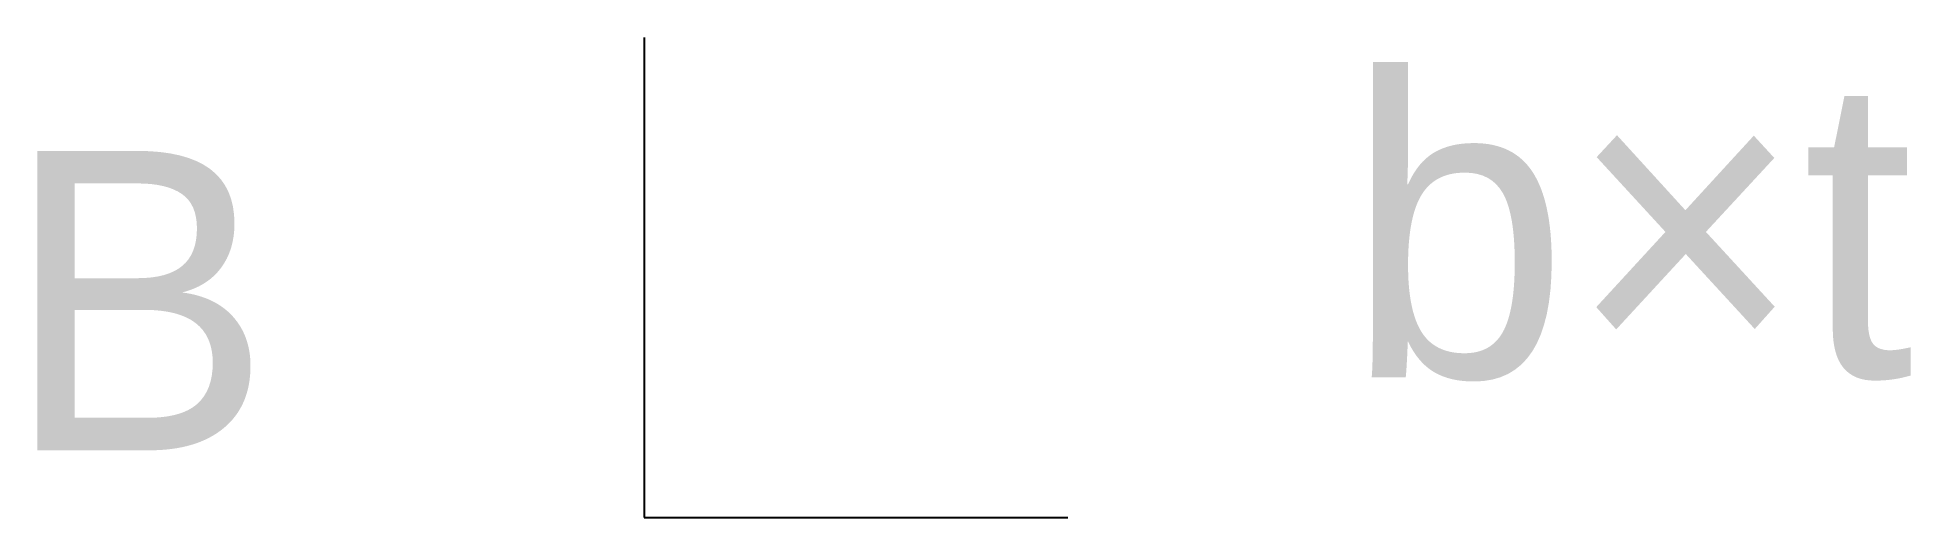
# Model space of a CAD drawing. Header units: metres. Extents: x -120076 to -118512, y -285190 to -284789.
import ezdxf

# ---------------------------------------------------------------- set-up
doc = ezdxf.new("R2010")
doc.units = ezdxf.units.M
doc.layers.add('DIM', color=4, linetype='Continuous')
doc.layers.add('K', color=2, linetype='Continuous')

msp = doc.modelspace()

# ---------------------------------------------------------------- linework, layer by layer
at = {"layer": 'K'}
for p, q in [((-119569.55, -284789.32), (-119569.55, -285190.16)), ((-119569.55, -285190.16), (-119215.54, -285190.16))]:
    msp.add_line(p, q, dxfattribs=at)

# ---------------------------------------------------------------- texts
at = {"layer": 'DIM'}
for s, p in [('b×t', (-118983.32, -285073.03)), ('B', (-120103.57, -285134.04))]:
    msp.add_text(s, height=250, dxfattribs=at).set_placement(p)

doc.saveas('drawing.dxf')
